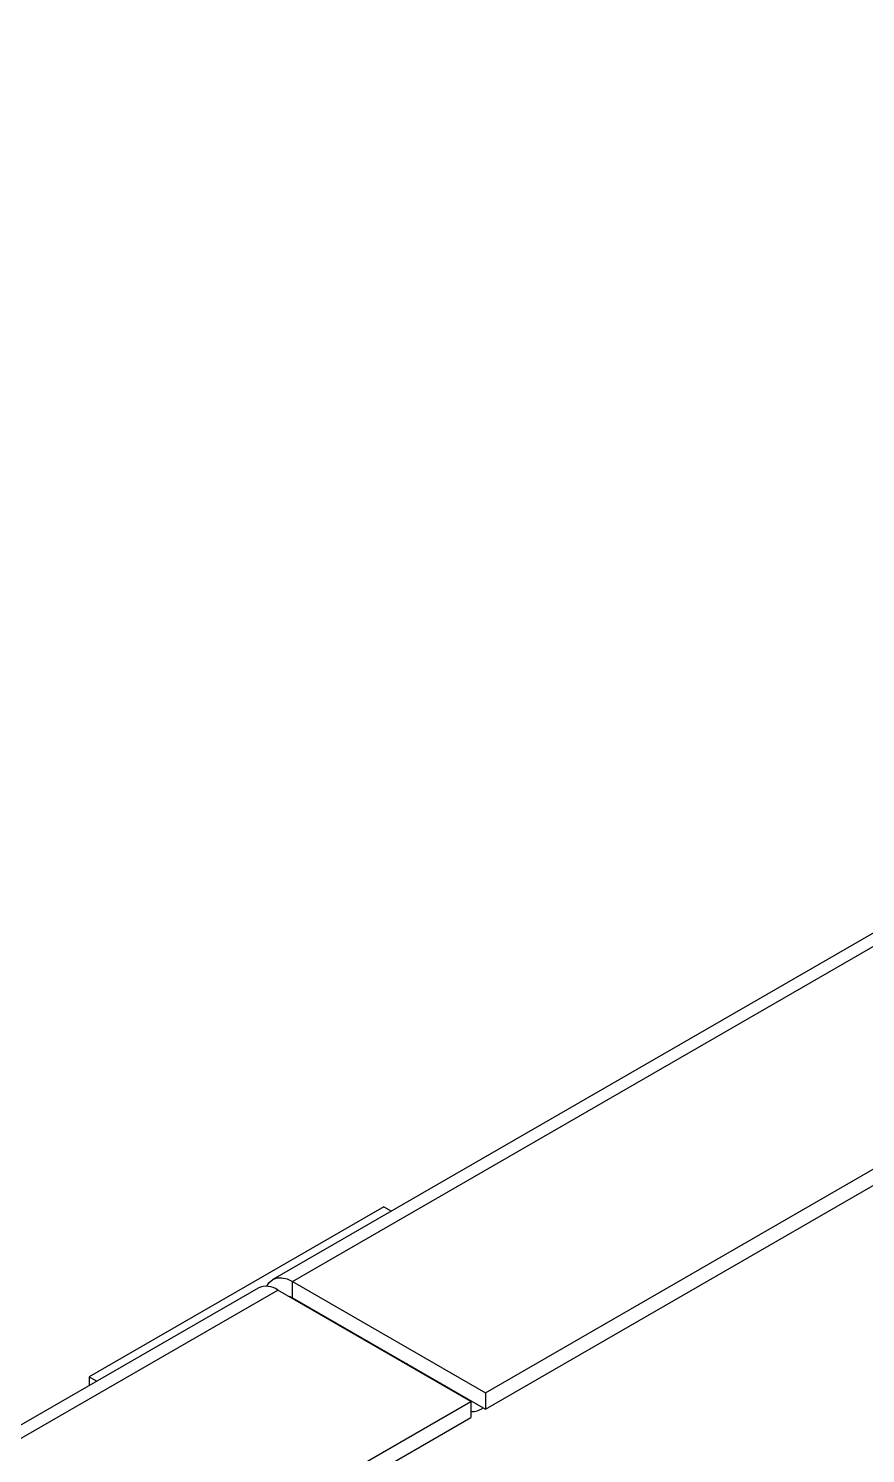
# Model space of a CAD drawing. Header units: metres. Extents: x 0 to 21025, y 0 to 14850.
# Drawn here: x 12881.9 to 13082.9, y 5326 to 5668.2 of the extents above; entities that cross this region are included whole.
import ezdxf

# ---------------------------------------------------------------- set-up
doc = ezdxf.new("R2010")
doc.units = ezdxf.units.M
doc.header["$LTSCALE"] = 25
doc.layers.add('SL4', color=4, linetype='Continuous')

msp = doc.modelspace()

# ---------------------------------------------------------------- linework, layer by layer
at = {"layer": 'SL4'}
for p, q in [((13877.465, 5908.665), (12940.566, 5367.805)), ((12945.328, 5367.333), (13882.227, 5908.193)), ((12991.626, 5340.606), (13928.525, 5881.466)), ((12991.626, 5336.717), (13928.525, 5877.577)), ((12967.232, 5385.302), (12896.522, 5344.481)), ((12967.232, 5385.302), (12969.054, 5384.25)), ((12937.03, 5365.764), (12000.132, 4824.903)), ((12004.894, 4824.432), (12941.793, 5365.292)), ((12988.09, 5338.565), (12941.793, 5365.292)), ((12945.328, 5363.444), (12945.328, 5367.333)), ((12945.328, 5367.333), (12991.626, 5340.606)), ((12945.329, 5363.444), (12945.161, 5363.347)), ((12945.328, 5363.444), (12991.626, 5336.717)), ((12972.881, 5347.538), (12972.623, 5347.494)), ((12973.956, 5346.918), (12973.698, 5346.874)), ((12896.522, 5344.481), (12898.343, 5343.43)), ((12896.522, 5344.481), (12896.522, 5342.378)), ((12979.956, 5343.454), (12980.071, 5343.194)), ((12981.928, 5342.316), (12981.67, 5342.271)), ((12983.003, 5341.695), (12982.745, 5341.651)), ((12051.192, 4797.705), (12988.09, 5338.565)), ((12985.479, 5340.073), (12985.388, 5340.318)), ((12988.09, 5338.565), (12988.09, 5334.676)), ((12991.626, 5340.606), (12991.626, 5336.717)), ((12051.192, 4793.816), (12988.09, 5334.676))]:
    msp.add_line(p, q, dxfattribs=at)
at = {"layer": 'SL4', "flags": 128}
for points in [[(12939.138, 5366.195), (12939.728, 5367.109), (12940.566, 5367.804), (12941.586, 5368.182), (12942.751, 5368.229), (12944.014, 5367.942), (12945.328, 5367.333)], [(12944.28, 5363.856), (12944.671, 5363.749), (12945.328, 5363.444)], [(12974.063, 5346.856), (12973.843, 5346.819), (12973.805, 5346.811)], [(12975.138, 5346.235), (12974.917, 5346.199), (12974.88, 5346.191)], [(12980.746, 5342.998), (12980.525, 5342.962), (12980.488, 5342.954)], [(12981.82, 5342.378), (12981.6, 5342.341), (12981.562, 5342.333)], [(12986.321, 5339.779), (12986.314, 5339.707), (12986.303, 5339.597)]]:
    msp.add_lwpolyline(points, dxfattribs=at)
at = {"layer": 'SL4'}
for centre, radius, start, end in [((12939.002, 5361.397), 4.791, 54.38242, 114.30712), ((12988.521, 5340.042), 3.919, 263.68689, 310.20735)]:
    msp.add_arc(centre, radius, start, end, dxfattribs=at)

doc.saveas('drawing.dxf')
